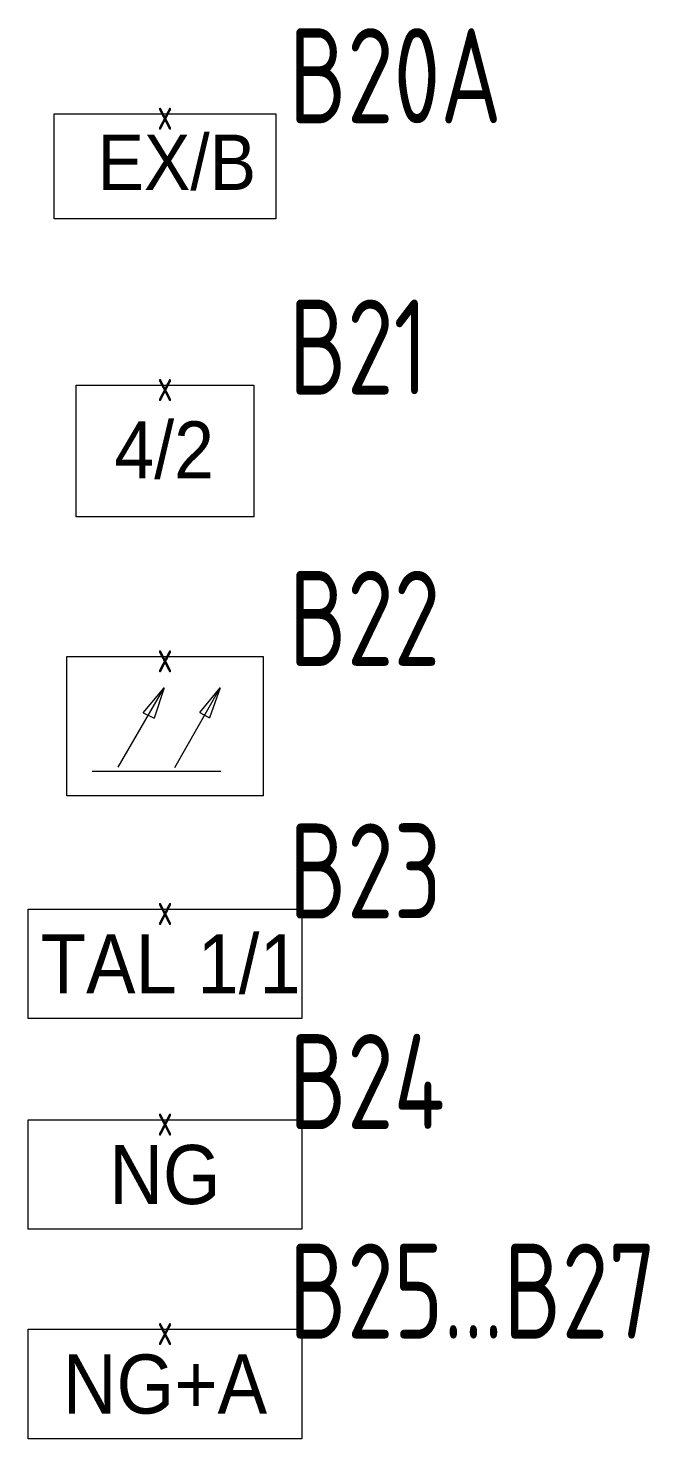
# Model space of a CAD drawing. Header units: metres. Extents: x -162 to 83385, y -62392 to -1971.
# Drawn here: x 4019 to 5001, y -24135 to -21908 of the extents above; entities that cross this region are included whole.
import ezdxf
from ezdxf.enums import TextEntityAlignment as Align

# ---------------------------------------------------------------- set-up
doc = ezdxf.new("R2010")
doc.units = ezdxf.units.M
doc.header["$LTSCALE"] = 0.5
for name, color, linetype, lineweight in [('ELIN_Attribut_01_Produkt_ID', 7, 'Continuous', 0), ('ELIN_Attribut_02_Stromkreis', 7, 'Continuous', 0), ('ELIN_Attribut_03_Verteilerbereich', 7, 'Continuous', 0), ('ELIN_Attribut_04_Montagehoehe', 7, 'Continuous', 0), ('ELIN_Attribut_05_Montageart', 7, 'Continuous', 0), ('ELIN_Attribut_06_Tuernummer', 7, 'Continuous', 0), ('ELIN_Attribut_07_Bemerkung', 7, 'Continuous', 0), ('ELIN_Attribut_08_Adresse', 7, 'Continuous', 0), ('ELIN_Attribut_10_AKZ1', 7, 'Continuous', 0), ('ELIN_Attribut_11_AKZ2', 7, 'Continuous', 0), ('ELIN_Attribut_12_Sonstiges1', 7, 'Continuous', 0), ('ELIN_Attribut_13_Sonstiges2', 7, 'Continuous', 0), ('ELIN_Attribut_14_Bauteil', 7, 'Continuous', 0), ('ELIN_Attribut_15_Ebene', 7, 'Continuous', 0), ('ELIN_Attribut_16_Raumnummer', 7, 'Continuous', 0), ('ELIN_Attribut_17_Raumname', 7, 'Continuous', 0), ('ELIN_Attribut_18_Montageabschnitt', 7, 'Continuous', 0), ('ELIN_Attribut_Basispunkt', 2, 'Continuous', 0), ('ELIN_Attribute_GEMOS', 11, 'Continuous', 0), ('ELIN_BMA_DE_Brandmeldeanlage_EX', 5, 'Continuous', 0), ('ELIN_BMA_WA_Brandmeldeanlage', 10, 'Continuous', 0)]:
    doc.layers.add(name, color=color, linetype=linetype, lineweight=lineweight)
doc.layers.get('0').off()
doc.styles.add('ARIAL', font='arial.ttf')
doc.styles.add('ELIN_arial', font='arial.ttf', dxfattribs={"width": 0.9})
doc.styles.add('ELIN_Attribute', font='isocp.shx', dxfattribs={"width": 0.8})

# ---------------------------------------------------------------- blocks, each defined once
blk = doc.blocks.new('ELIN_BMA_NETZTGERÄT_MIT_HG')
at = {"color": 0}
blk.add_lwpolyline([(-216.1, 0), (216.1, 0), (216.1, -172.8), (-216.1, -172.8)], close=True, dxfattribs=at)
at = {"color": 0, "style": 'ARIAL', "width": 0.9}
blk.add_text('NG', height=93.31, dxfattribs=at).set_placement((0, -86.4), align=Align.MIDDLE_CENTER)
at = {"layer": 'ELIN_Attribut_01_Produkt_ID', "style": 'ELIN_Attribute', "width": 0.8, "flags": 8}
blk.add_attdef('01_PRODUKT_ID', (195.8, -14.6, 0), '', height=150, dxfattribs=at)
at = {"layer": 'ELIN_Attribut_02_Stromkreis', "style": 'ELIN_Attribute', "width": 0.8, "flags": 8}
blk.add_attdef('02_STROMKREIS', (195.8, 185.4, 0), '', height=150, dxfattribs=at)
at = {"layer": 'ELIN_Attribut_03_Verteilerbereich', "style": 'ELIN_Attribute', "width": 0.8, "flags": 8}
blk.add_attdef('03_VERTEILERBEREICH', (195.8, -404.4, 0), '', height=125, dxfattribs=at)
at = {"layer": 'ELIN_Attribut_04_Montagehoehe', "style": 'ELIN_Attribute', "width": 0.8, "flags": 8}
blk.add_attdef('04_MONTAGEHOEHE', text='', height=125, dxfattribs=at).set_placement((-209.7, -14.6, 0), align=Align.RIGHT)
at = {"layer": 'ELIN_Attribut_05_Montageart', "style": 'ELIN_Attribute', "width": 0.8, "flags": 8}
blk.add_attdef('05_MONTAGEART', (195.8, -204.4, 0), '', height=125, dxfattribs=at)
at = {"layer": 'ELIN_Attribut_06_Tuernummer', "style": 'ELIN_Attribute', "width": 0.8, "flags": 8}
blk.add_attdef('06_TUERNUMMER', text='', height=125, dxfattribs=at).set_placement((-209.7, -214.6, 0), align=Align.RIGHT)
at = {"layer": 'ELIN_Attribut_07_Bemerkung', "style": 'ELIN_Attribute', "width": 0.8, "flags": 8}
blk.add_attdef('07_BEMERKUNG', (198.4, -844.5, 0), '', height=125, dxfattribs=at)
at = {"layer": 'ELIN_Attribut_08_Adresse', "style": 'ELIN_Attribute', "width": 0.8, "flags": 8}
blk.add_attdef('08_ADRESSE', (198.4, -1100.6, 0), '', height=125, dxfattribs=at)
at = {"layer": 'ELIN_Attribut_10_AKZ1', "style": 'ELIN_Attribute', "width": 0.8, "flags": 8}
blk.add_attdef('10_AKZ1', (195.8, -1466.6, 0), '', height=125, dxfattribs=at)
at = {"layer": 'ELIN_Attribut_11_AKZ2', "style": 'ELIN_Attribute', "width": 0.8, "flags": 8}
blk.add_attdef('11_AKZ2', (195.8, -1622.9, 0), '', height=125, dxfattribs=at)
at = {"layer": 'ELIN_Attribut_12_Sonstiges1', "style": 'ELIN_Attribute', "width": 0.8, "flags": 8}
blk.add_attdef('12_SONSTIGES1', (198.4, -2000.7, 0), '', height=125, dxfattribs=at)
at = {"layer": 'ELIN_Attribut_13_Sonstiges2', "style": 'ELIN_Attribute', "width": 0.8, "flags": 8}
blk.add_attdef('13_SONSTIGES2', (198.4, -2151.6, 0), '', height=125, dxfattribs=at)
at = {"layer": 'ELIN_Attribut_14_Bauteil', "style": 'ELIN_Attribute', "width": 0.8, "flags": 8}
blk.add_attdef('14_BAUTEIL', (198.4, -2971.1, 0), '', height=125, dxfattribs=at)
at = {"layer": 'ELIN_Attribut_15_Ebene', "style": 'ELIN_Attribute', "width": 0.8, "flags": 8}
blk.add_attdef('15_EBENE', (198.4, -3118.3, 0), '', height=125, dxfattribs=at)
at = {"layer": 'ELIN_Attribut_16_Raumnummer', "style": 'ELIN_Attribute', "width": 0.8, "flags": 8}
blk.add_attdef('16_RAUMNUMMER', (198.4, -3312.6, 0), '', height=125, dxfattribs=at)
at = {"layer": 'ELIN_Attribut_17_Raumname', "style": 'ELIN_Attribute', "width": 0.8, "flags": 8}
blk.add_attdef('17_RAUMNAME', (198.4, -3469.1, 0), '', height=125, dxfattribs=at)
at = {"layer": 'ELIN_Attribut_18_Montageabschnitt', "style": 'ELIN_Attribute', "width": 0.8, "flags": 8}
blk.add_attdef('18_MONTAGEABSCHNITT', (198.4, -3670.1, 0), '', height=125, dxfattribs=at)
at = {"layer": 'ELIN_Attribut_Basispunkt', "style": 'ELIN_Attribute', "width": 0.8, "flags": 8}
blk.add_attdef('Basispunkt', text='', height=50, dxfattribs=at).set_placement((0, 0), align=Align.MIDDLE)
at = {"layer": 'ELIN_Attribute_GEMOS', "style": 'ELIN_Attribute', "width": 0.6, "flags": 8}
for tag, p in [('G01_PRO02ID', (1620.5, 183.6)), ('G02_BEZEICHNUNG', (1620.5, -14.6, 0)), ('G03_DESCRIPTION', (1620.5, -204.4, 0)), ('G04_GEMOS-SYMBOL', (1623.8, -404.4, 0)), ('G05_GEMOS-TYP', (1623.8, -604.4, 0)), ('G06_ORTSKENNUNG', (1620.5, -804.4, 0)), ('G08_FREI1', (1620.5, -1004.4, 0)), ('G08_FREI2', (1620.5, -1204.4, 0))]:
    blk.add_attdef(tag, p, '', height=125, dxfattribs=at)
blk = doc.blocks.new('ELIN_BMA_KOPPLER 12 AUSGAENGE')
at = {"color": 0}
for p, q in [((-155.1, 0), (155.1, 0)), ((-155.1, -219.9), (-155.1, 0)), ((155.1, 0), (155.1, -219.9)), ((155.1, -219.9), (-155.1, -219.9))]:
    blk.add_line(p, q, dxfattribs=at)
for points in [[(-74.1, -174.5), (-1.3, -49.3)], [(-34.7, -89), (-1.3, -49.3)], [(-1.3, -49.3), (-17.2, -97.3)], [(15.7, -174.9), (87.2, -49.3)], [(55, -88.2), (87.2, -49.3)], [(87.2, -49.3), (70.1, -96.9)], [(-34.7, -89), (-17.2, -97.3)], [(55, -88.2), (70.1, -96.9)], [(-115, -180.8), (88, -180.8)]]:
    blk.add_lwpolyline(points, dxfattribs=at)
at = {"layer": 'ELIN_Attribut_01_Produkt_ID', "style": 'ELIN_Attribute', "width": 0.8, "flags": 8}
blk.add_attdef('01_PRODUKT_ID', (195.8, -14.6, 0), '', height=150, dxfattribs=at)
at = {"layer": 'ELIN_Attribut_02_Stromkreis', "style": 'ELIN_Attribute', "width": 0.8, "flags": 8}
blk.add_attdef('02_STROMKREIS', (195.8, 185.4, 0), '', height=150, dxfattribs=at)
at = {"layer": 'ELIN_Attribut_03_Verteilerbereich', "style": 'ELIN_Attribute', "width": 0.8, "flags": 8}
blk.add_attdef('03_VERTEILERBEREICH', (195.8, -404.4, 0), '', height=125, dxfattribs=at)
at = {"layer": 'ELIN_Attribut_04_Montagehoehe', "style": 'ELIN_Attribute', "width": 0.8, "flags": 8}
blk.add_attdef('04_MONTAGEHOEHE', text='', height=125, dxfattribs=at).set_placement((-209.7, -14.6, 0), align=Align.RIGHT)
at = {"layer": 'ELIN_Attribut_05_Montageart', "style": 'ELIN_Attribute', "width": 0.8, "flags": 8}
blk.add_attdef('05_MONTAGEART', (195.8, -204.4, 0), '', height=125, dxfattribs=at)
at = {"layer": 'ELIN_Attribut_06_Tuernummer', "style": 'ELIN_Attribute', "width": 0.8, "flags": 8}
blk.add_attdef('06_TUERNUMMER', text='', height=125, dxfattribs=at).set_placement((-209.7, -214.6, 0), align=Align.RIGHT)
at = {"layer": 'ELIN_Attribut_07_Bemerkung', "style": 'ELIN_Attribute', "width": 0.8, "flags": 8}
blk.add_attdef('07_BEMERKUNG', (198.4, -844.5, 0), '', height=125, dxfattribs=at)
at = {"layer": 'ELIN_Attribut_08_Adresse', "style": 'ELIN_Attribute', "width": 0.8, "flags": 8}
blk.add_attdef('08_ADRESSE', (198.4, -1100.6, 0), '', height=125, dxfattribs=at)
at = {"layer": 'ELIN_Attribut_10_AKZ1', "style": 'ELIN_Attribute', "width": 0.8, "flags": 8}
blk.add_attdef('10_AKZ1', (195.8, -1466.6, 0), '', height=125, dxfattribs=at)
at = {"layer": 'ELIN_Attribut_11_AKZ2', "style": 'ELIN_Attribute', "width": 0.8, "flags": 8}
blk.add_attdef('11_AKZ2', (195.8, -1622.9, 0), '', height=125, dxfattribs=at)
at = {"layer": 'ELIN_Attribut_12_Sonstiges1', "style": 'ELIN_Attribute', "width": 0.8, "flags": 8}
blk.add_attdef('12_SONSTIGES1', (198.4, -2000.7, 0), '', height=125, dxfattribs=at)
at = {"layer": 'ELIN_Attribut_13_Sonstiges2', "style": 'ELIN_Attribute', "width": 0.8, "flags": 8}
blk.add_attdef('13_SONSTIGES2', (198.4, -2151.6, 0), '', height=125, dxfattribs=at)
at = {"layer": 'ELIN_Attribut_14_Bauteil', "style": 'ELIN_Attribute', "width": 0.8, "flags": 8}
blk.add_attdef('14_BAUTEIL', (198.4, -2971.1, 0), '', height=125, dxfattribs=at)
at = {"layer": 'ELIN_Attribut_15_Ebene', "style": 'ELIN_Attribute', "width": 0.8, "flags": 8}
blk.add_attdef('15_EBENE', (198.4, -3118.3, 0), '', height=125, dxfattribs=at)
at = {"layer": 'ELIN_Attribut_16_Raumnummer', "style": 'ELIN_Attribute', "width": 0.8, "flags": 8}
blk.add_attdef('16_RAUMNUMMER', (198.4, -3312.6, 0), '', height=125, dxfattribs=at)
at = {"layer": 'ELIN_Attribut_17_Raumname', "style": 'ELIN_Attribute', "width": 0.8, "flags": 8}
blk.add_attdef('17_RAUMNAME', (198.4, -3469.1, 0), '', height=125, dxfattribs=at)
at = {"layer": 'ELIN_Attribut_18_Montageabschnitt', "style": 'ELIN_Attribute', "width": 0.8, "flags": 8}
blk.add_attdef('18_MONTAGEABSCHNITT', (198.4, -3670.1, 0), '', height=125, dxfattribs=at)
at = {"layer": 'ELIN_Attribut_Basispunkt', "style": 'ELIN_Attribute', "width": 0.8, "flags": 8}
blk.add_attdef('Basispunkt', text='', height=50, dxfattribs=at).set_placement((0, 0), align=Align.MIDDLE)
at = {"layer": 'ELIN_Attribute_GEMOS', "style": 'ELIN_Attribute', "width": 0.6, "flags": 8}
for tag, p in [('G01_PRO02ID', (1620.5, 183.6)), ('G02_BEZEICHNUNG', (1620.5, -14.6, 0)), ('G03_DESCRIPTION', (1620.5, -204.4, 0)), ('G04_GEMOS-SYMBOL', (1623.8, -404.4, 0)), ('G05_GEMOS-TYP', (1623.8, -604.4, 0)), ('G06_ORTSKENNUNG', (1620.5, -804.4, 0)), ('G08_FREI1', (1620.5, -1004.4, 0)), ('G08_FREI2', (1620.5, -1204.4, 0))]:
    blk.add_attdef(tag, p, '', height=125, dxfattribs=at)
blk = doc.blocks.new('ELIN_BMA_KOPPLER_4IN2OUT')
at = {"color": 0}
for p, q in [((-140.1, 0), (140.1, 0)), ((-140.1, -207.9), (-140.1, 0)), ((140.1, 0), (140.1, -207.9)), ((140.1, -207.9), (-140.1, -207.9))]:
    blk.add_line(p, q, dxfattribs=at)
at = {"color": 0, "lineweight": 0, "insert": (-79.9, -57.1), "char_height": 90, "width": 3.592, "attachment_point": 1, "style": 'ELIN_arial'}
blk.add_mtext('4/2', dxfattribs=at)
at = {"layer": 'ELIN_Attribut_01_Produkt_ID', "style": 'ELIN_Attribute', "width": 0.8, "flags": 8}
blk.add_attdef('01_PRODUKT_ID', (195.8, -14.6, 0), '', height=150, dxfattribs=at)
at = {"layer": 'ELIN_Attribut_02_Stromkreis', "style": 'ELIN_Attribute', "width": 0.8, "flags": 8}
blk.add_attdef('02_STROMKREIS', (195.8, 185.4, 0), '', height=150, dxfattribs=at)
at = {"layer": 'ELIN_Attribut_03_Verteilerbereich', "style": 'ELIN_Attribute', "width": 0.8, "flags": 8}
blk.add_attdef('03_VERTEILERBEREICH', (195.8, -404.4, 0), '', height=125, dxfattribs=at)
at = {"layer": 'ELIN_Attribut_04_Montagehoehe', "style": 'ELIN_Attribute', "width": 0.8, "flags": 8}
blk.add_attdef('04_MONTAGEHOEHE', text='', height=125, dxfattribs=at).set_placement((-209.7, -14.6, 0), align=Align.RIGHT)
at = {"layer": 'ELIN_Attribut_05_Montageart', "style": 'ELIN_Attribute', "width": 0.8, "flags": 8}
blk.add_attdef('05_MONTAGEART', (195.8, -204.4, 0), '', height=125, dxfattribs=at)
at = {"layer": 'ELIN_Attribut_06_Tuernummer', "style": 'ELIN_Attribute', "width": 0.8, "flags": 8}
blk.add_attdef('06_TUERNUMMER', text='', height=125, dxfattribs=at).set_placement((-209.7, -214.6, 0), align=Align.RIGHT)
at = {"layer": 'ELIN_Attribut_07_Bemerkung', "style": 'ELIN_Attribute', "width": 0.8, "flags": 8}
blk.add_attdef('07_BEMERKUNG', (198.4, -844.5, 0), '', height=125, dxfattribs=at)
at = {"layer": 'ELIN_Attribut_08_Adresse', "style": 'ELIN_Attribute', "width": 0.8, "flags": 8}
blk.add_attdef('08_ADRESSE', (198.4, -1100.6, 0), '', height=125, dxfattribs=at)
at = {"layer": 'ELIN_Attribut_10_AKZ1', "style": 'ELIN_Attribute', "width": 0.8, "flags": 8}
blk.add_attdef('10_AKZ1', (195.8, -1466.6, 0), '', height=125, dxfattribs=at)
at = {"layer": 'ELIN_Attribut_11_AKZ2', "style": 'ELIN_Attribute', "width": 0.8, "flags": 8}
blk.add_attdef('11_AKZ2', (195.8, -1622.9, 0), '', height=125, dxfattribs=at)
at = {"layer": 'ELIN_Attribut_12_Sonstiges1', "style": 'ELIN_Attribute', "width": 0.8, "flags": 8}
blk.add_attdef('12_SONSTIGES1', (198.4, -2000.7, 0), '', height=125, dxfattribs=at)
at = {"layer": 'ELIN_Attribut_13_Sonstiges2', "style": 'ELIN_Attribute', "width": 0.8, "flags": 8}
blk.add_attdef('13_SONSTIGES2', (198.4, -2151.6, 0), '', height=125, dxfattribs=at)
at = {"layer": 'ELIN_Attribut_14_Bauteil', "style": 'ELIN_Attribute', "width": 0.8, "flags": 8}
blk.add_attdef('14_BAUTEIL', (198.4, -2971.1, 0), '', height=125, dxfattribs=at)
at = {"layer": 'ELIN_Attribut_15_Ebene', "style": 'ELIN_Attribute', "width": 0.8, "flags": 8}
blk.add_attdef('15_EBENE', (198.4, -3118.3, 0), '', height=125, dxfattribs=at)
at = {"layer": 'ELIN_Attribut_16_Raumnummer', "style": 'ELIN_Attribute', "width": 0.8, "flags": 8}
blk.add_attdef('16_RAUMNUMMER', (198.4, -3312.6, 0), '', height=125, dxfattribs=at)
at = {"layer": 'ELIN_Attribut_17_Raumname', "style": 'ELIN_Attribute', "width": 0.8, "flags": 8}
blk.add_attdef('17_RAUMNAME', (198.4, -3469.1, 0), '', height=125, dxfattribs=at)
at = {"layer": 'ELIN_Attribut_18_Montageabschnitt', "style": 'ELIN_Attribute', "width": 0.8, "flags": 8}
blk.add_attdef('18_MONTAGEABSCHNITT', (198.4, -3670.1, 0), '', height=125, dxfattribs=at)
at = {"layer": 'ELIN_Attribut_Basispunkt', "style": 'ELIN_Attribute', "width": 0.8, "flags": 8}
blk.add_attdef('Basispunkt', text='', height=50, dxfattribs=at).set_placement((0, 0), align=Align.MIDDLE)
at = {"layer": 'ELIN_Attribute_GEMOS', "style": 'ELIN_Attribute', "width": 0.6, "flags": 8}
for tag, p in [('G01_PRO02ID', (1620.5, 183.6)), ('G02_BEZEICHNUNG', (1620.5, -14.6, 0)), ('G03_DESCRIPTION', (1620.5, -204.4, 0)), ('G04_GEMOS-SYMBOL', (1623.8, -404.4, 0)), ('G05_GEMOS-TYP', (1623.8, -604.4, 0)), ('G06_ORTSKENNUNG', (1620.5, -804.4, 0)), ('G08_FREI1', (1620.5, -1004.4, 0)), ('G08_FREI2', (1620.5, -1204.4, 0))]:
    blk.add_attdef(tag, p, '', height=125, dxfattribs=at)
blk = doc.blocks.new('ELIN_BMA_NETZGERAERT_MIT_AKKU')
at = {"color": 0}
blk.add_lwpolyline([(-216.1, 0), (216.1, 0), (216.1, -172.8), (-216.1, -172.8)], close=True, dxfattribs=at)
at = {"color": 0, "style": 'ARIAL', "width": 0.9}
blk.add_text('NG+A', height=93.31, dxfattribs=at).set_placement((0, -86.4), align=Align.MIDDLE_CENTER)
at = {"layer": 'ELIN_Attribut_01_Produkt_ID', "style": 'ELIN_Attribute', "width": 0.8, "flags": 8}
blk.add_attdef('01_PRODUKT_ID', (195.8, -14.6, 0), '', height=150, dxfattribs=at)
at = {"layer": 'ELIN_Attribut_02_Stromkreis', "style": 'ELIN_Attribute', "width": 0.8, "flags": 8}
blk.add_attdef('02_STROMKREIS', (195.8, 185.4, 0), '', height=150, dxfattribs=at)
at = {"layer": 'ELIN_Attribut_03_Verteilerbereich', "style": 'ELIN_Attribute', "width": 0.8, "flags": 8}
blk.add_attdef('03_VERTEILERBEREICH', (195.8, -404.4, 0), '', height=125, dxfattribs=at)
at = {"layer": 'ELIN_Attribut_04_Montagehoehe', "style": 'ELIN_Attribute', "width": 0.8, "flags": 8}
blk.add_attdef('04_MONTAGEHOEHE', text='', height=125, dxfattribs=at).set_placement((-209.7, -14.6, 0), align=Align.RIGHT)
at = {"layer": 'ELIN_Attribut_05_Montageart', "style": 'ELIN_Attribute', "width": 0.8, "flags": 8}
blk.add_attdef('05_MONTAGEART', (195.8, -204.4, 0), '', height=125, dxfattribs=at)
at = {"layer": 'ELIN_Attribut_06_Tuernummer', "style": 'ELIN_Attribute', "width": 0.8, "flags": 8}
blk.add_attdef('06_TUERNUMMER', text='', height=125, dxfattribs=at).set_placement((-209.7, -214.6, 0), align=Align.RIGHT)
at = {"layer": 'ELIN_Attribut_07_Bemerkung', "style": 'ELIN_Attribute', "width": 0.8, "flags": 8}
blk.add_attdef('07_BEMERKUNG', (198.4, -844.5, 0), '', height=125, dxfattribs=at)
at = {"layer": 'ELIN_Attribut_08_Adresse', "style": 'ELIN_Attribute', "width": 0.8, "flags": 8}
blk.add_attdef('08_ADRESSE', (198.4, -1100.6, 0), '', height=125, dxfattribs=at)
at = {"layer": 'ELIN_Attribut_10_AKZ1', "style": 'ELIN_Attribute', "width": 0.8, "flags": 8}
blk.add_attdef('10_AKZ1', (195.8, -1466.6, 0), '', height=125, dxfattribs=at)
at = {"layer": 'ELIN_Attribut_11_AKZ2', "style": 'ELIN_Attribute', "width": 0.8, "flags": 8}
blk.add_attdef('11_AKZ2', (195.8, -1622.9, 0), '', height=125, dxfattribs=at)
at = {"layer": 'ELIN_Attribut_12_Sonstiges1', "style": 'ELIN_Attribute', "width": 0.8, "flags": 8}
blk.add_attdef('12_SONSTIGES1', (198.4, -2000.7, 0), '', height=125, dxfattribs=at)
at = {"layer": 'ELIN_Attribut_13_Sonstiges2', "style": 'ELIN_Attribute', "width": 0.8, "flags": 8}
blk.add_attdef('13_SONSTIGES2', (198.4, -2151.6, 0), '', height=125, dxfattribs=at)
at = {"layer": 'ELIN_Attribut_14_Bauteil', "style": 'ELIN_Attribute', "width": 0.8, "flags": 8}
blk.add_attdef('14_BAUTEIL', (198.4, -2971.1, 0), '', height=125, dxfattribs=at)
at = {"layer": 'ELIN_Attribut_15_Ebene', "style": 'ELIN_Attribute', "width": 0.8, "flags": 8}
blk.add_attdef('15_EBENE', (198.4, -3118.3, 0), '', height=125, dxfattribs=at)
at = {"layer": 'ELIN_Attribut_16_Raumnummer', "style": 'ELIN_Attribute', "width": 0.8, "flags": 8}
blk.add_attdef('16_RAUMNUMMER', (198.4, -3312.6, 0), '', height=125, dxfattribs=at)
at = {"layer": 'ELIN_Attribut_17_Raumname', "style": 'ELIN_Attribute', "width": 0.8, "flags": 8}
blk.add_attdef('17_RAUMNAME', (198.4, -3469.1, 0), '', height=125, dxfattribs=at)
at = {"layer": 'ELIN_Attribut_18_Montageabschnitt', "style": 'ELIN_Attribute', "width": 0.8, "flags": 8}
blk.add_attdef('18_MONTAGEABSCHNITT', (198.4, -3670.1, 0), '', height=125, dxfattribs=at)
at = {"layer": 'ELIN_Attribut_Basispunkt', "style": 'ELIN_Attribute', "width": 0.8, "flags": 8}
blk.add_attdef('Basispunkt', text='', height=50, dxfattribs=at).set_placement((0, 0), align=Align.MIDDLE)
at = {"layer": 'ELIN_Attribute_GEMOS', "style": 'ELIN_Attribute', "width": 0.6, "flags": 8}
for tag, p in [('G01_PRO02ID', (1620.5, 183.6)), ('G02_BEZEICHNUNG', (1620.5, -14.6, 0)), ('G03_DESCRIPTION', (1620.5, -204.4, 0)), ('G04_GEMOS-SYMBOL', (1623.8, -404.4, 0)), ('G05_GEMOS-TYP', (1623.8, -604.4, 0)), ('G06_ORTSKENNUNG', (1620.5, -804.4, 0)), ('G08_FREI1', (1620.5, -1004.4, 0)), ('G08_FREI2', (1620.5, -1204.4, 0))]:
    blk.add_attdef(tag, p, '', height=125, dxfattribs=at)
blk = doc.blocks.new('ELIN_BMA_KOPPLER_TAL_1IN1OUT')
at = {"color": 0}
blk.add_lwpolyline([(-216.1, 0), (216.1, 0), (216.1, -172.8), (-216.1, -172.8)], close=True, dxfattribs=at)
at = {"color": 0, "style": 'ARIAL', "width": 0.9}
blk.add_text('TAL 1/1', height=93.31, dxfattribs=at).set_placement((9, -86.4), align=Align.MIDDLE_CENTER)
at = {"layer": 'ELIN_Attribut_01_Produkt_ID', "style": 'ELIN_Attribute', "width": 0.8, "flags": 8}
blk.add_attdef('01_PRODUKT_ID', (195.8, -14.6, 0), '', height=150, dxfattribs=at)
at = {"layer": 'ELIN_Attribut_02_Stromkreis', "style": 'ELIN_Attribute', "width": 0.8, "flags": 8}
blk.add_attdef('02_STROMKREIS', (195.8, 185.4, 0), '', height=150, dxfattribs=at)
at = {"layer": 'ELIN_Attribut_03_Verteilerbereich', "style": 'ELIN_Attribute', "width": 0.8, "flags": 8}
blk.add_attdef('03_VERTEILERBEREICH', (195.8, -404.4, 0), '', height=125, dxfattribs=at)
at = {"layer": 'ELIN_Attribut_04_Montagehoehe', "style": 'ELIN_Attribute', "width": 0.8, "flags": 8}
blk.add_attdef('04_MONTAGEHOEHE', text='', height=125, dxfattribs=at).set_placement((-209.7, -14.6, 0), align=Align.RIGHT)
at = {"layer": 'ELIN_Attribut_05_Montageart', "style": 'ELIN_Attribute', "width": 0.8, "flags": 8}
blk.add_attdef('05_MONTAGEART', (195.8, -204.4, 0), '', height=125, dxfattribs=at)
at = {"layer": 'ELIN_Attribut_06_Tuernummer', "style": 'ELIN_Attribute', "width": 0.8, "flags": 8}
blk.add_attdef('06_TUERNUMMER', text='', height=125, dxfattribs=at).set_placement((-209.7, -214.6, 0), align=Align.RIGHT)
at = {"layer": 'ELIN_Attribut_07_Bemerkung', "style": 'ELIN_Attribute', "width": 0.8, "flags": 8}
blk.add_attdef('07_BEMERKUNG', (198.4, -844.5, 0), '', height=125, dxfattribs=at)
at = {"layer": 'ELIN_Attribut_08_Adresse', "style": 'ELIN_Attribute', "width": 0.8, "flags": 8}
blk.add_attdef('08_ADRESSE', (198.4, -1100.6, 0), '', height=125, dxfattribs=at)
at = {"layer": 'ELIN_Attribut_10_AKZ1', "style": 'ELIN_Attribute', "width": 0.8, "flags": 8}
blk.add_attdef('10_AKZ1', (195.8, -1466.6, 0), '', height=125, dxfattribs=at)
at = {"layer": 'ELIN_Attribut_11_AKZ2', "style": 'ELIN_Attribute', "width": 0.8, "flags": 8}
blk.add_attdef('11_AKZ2', (195.8, -1622.9, 0), '', height=125, dxfattribs=at)
at = {"layer": 'ELIN_Attribut_12_Sonstiges1', "style": 'ELIN_Attribute', "width": 0.8, "flags": 8}
blk.add_attdef('12_SONSTIGES1', (198.4, -2000.7, 0), '', height=125, dxfattribs=at)
at = {"layer": 'ELIN_Attribut_13_Sonstiges2', "style": 'ELIN_Attribute', "width": 0.8, "flags": 8}
blk.add_attdef('13_SONSTIGES2', (198.4, -2151.6, 0), '', height=125, dxfattribs=at)
at = {"layer": 'ELIN_Attribut_14_Bauteil', "style": 'ELIN_Attribute', "width": 0.8, "flags": 8}
blk.add_attdef('14_BAUTEIL', (198.4, -2971.1, 0), '', height=125, dxfattribs=at)
at = {"layer": 'ELIN_Attribut_15_Ebene', "style": 'ELIN_Attribute', "width": 0.8, "flags": 8}
blk.add_attdef('15_EBENE', (198.4, -3118.3, 0), '', height=125, dxfattribs=at)
at = {"layer": 'ELIN_Attribut_16_Raumnummer', "style": 'ELIN_Attribute', "width": 0.8, "flags": 8}
blk.add_attdef('16_RAUMNUMMER', (198.4, -3312.6, 0), '', height=125, dxfattribs=at)
at = {"layer": 'ELIN_Attribut_17_Raumname', "style": 'ELIN_Attribute', "width": 0.8, "flags": 8}
blk.add_attdef('17_RAUMNAME', (198.4, -3469.1, 0), '', height=125, dxfattribs=at)
at = {"layer": 'ELIN_Attribut_18_Montageabschnitt', "style": 'ELIN_Attribute', "width": 0.8, "flags": 8}
blk.add_attdef('18_MONTAGEABSCHNITT', (198.4, -3670.1, 0), '', height=125, dxfattribs=at)
at = {"layer": 'ELIN_Attribut_Basispunkt', "style": 'ELIN_Attribute', "width": 0.8, "flags": 8}
blk.add_attdef('Basispunkt', text='', height=50, dxfattribs=at).set_placement((0, 0), align=Align.MIDDLE)
at = {"layer": 'ELIN_Attribute_GEMOS', "style": 'ELIN_Attribute', "width": 0.6, "flags": 8}
for tag, p in [('G01_PRO02ID', (1620.5, 183.6)), ('G02_BEZEICHNUNG', (1620.5, -14.6, 0)), ('G03_DESCRIPTION', (1620.5, -204.4, 0)), ('G04_GEMOS-SYMBOL', (1623.8, -404.4, 0)), ('G05_GEMOS-TYP', (1623.8, -604.4, 0)), ('G06_ORTSKENNUNG', (1620.5, -804.4, 0)), ('G08_FREI1', (1620.5, -1004.4, 0)), ('G08_FREI2', (1620.5, -1204.4, 0))]:
    blk.add_attdef(tag, p, '', height=125, dxfattribs=at)
blk = doc.blocks.new('ELIN_BMA_BARRIERE_EX')
for points in [[(-175.1, 0), (175.1, 0)], [(-175.1, -165.4), (-175.1, 0)], [(175.1, 0), (175.1, -165.4)], [(175.1, -165.4), (-175.1, -165.4)]]:
    blk.add_lwpolyline(points)
at = {"lineweight": 0, "insert": (-106.7, -32.6), "char_height": 87.5, "width": 4.49, "attachment_point": 1, "style": 'ELIN_arial'}
blk.add_mtext('EX/B', dxfattribs=at)
at = {"layer": 'ELIN_Attribut_01_Produkt_ID', "style": 'ELIN_Attribute', "width": 0.8, "flags": 8}
blk.add_attdef('01_PRODUKT_ID', (195.8, -14.6, 0), '', height=150, dxfattribs=at)
at = {"layer": 'ELIN_Attribut_02_Stromkreis', "style": 'ELIN_Attribute', "width": 0.8, "flags": 8}
blk.add_attdef('02_STROMKREIS', (195.8, 185.4, 0), '', height=150, dxfattribs=at)
at = {"layer": 'ELIN_Attribut_03_Verteilerbereich', "style": 'ELIN_Attribute', "width": 0.8, "flags": 8}
blk.add_attdef('03_VERTEILERBEREICH', (195.8, -404.4, 0), '', height=125, dxfattribs=at)
at = {"layer": 'ELIN_Attribut_04_Montagehoehe', "style": 'ELIN_Attribute', "width": 0.8, "flags": 8}
blk.add_attdef('04_MONTAGEHOEHE', text='', height=125, dxfattribs=at).set_placement((-209.7, -14.6, 0), align=Align.RIGHT)
at = {"layer": 'ELIN_Attribut_05_Montageart', "style": 'ELIN_Attribute', "width": 0.8, "flags": 8}
blk.add_attdef('05_MONTAGEART', (195.8, -204.4, 0), '', height=125, dxfattribs=at)
at = {"layer": 'ELIN_Attribut_06_Tuernummer', "style": 'ELIN_Attribute', "width": 0.8, "flags": 8}
blk.add_attdef('06_TUERNUMMER', text='', height=125, dxfattribs=at).set_placement((-209.7, -214.6, 0), align=Align.RIGHT)
at = {"layer": 'ELIN_Attribut_07_Bemerkung', "style": 'ELIN_Attribute', "width": 0.8, "flags": 8}
blk.add_attdef('07_BEMERKUNG', (198.4, -844.5, 0), '', height=125, dxfattribs=at)
at = {"layer": 'ELIN_Attribut_08_Adresse', "style": 'ELIN_Attribute', "width": 0.8, "flags": 8}
blk.add_attdef('08_ADRESSE', (198.4, -1100.6, 0), '', height=125, dxfattribs=at)
at = {"layer": 'ELIN_Attribut_10_AKZ1', "style": 'ELIN_Attribute', "width": 0.8, "flags": 8}
blk.add_attdef('10_AKZ1', (195.8, -1466.6, 0), '', height=125, dxfattribs=at)
at = {"layer": 'ELIN_Attribut_11_AKZ2', "style": 'ELIN_Attribute', "width": 0.8, "flags": 8}
blk.add_attdef('11_AKZ2', (195.8, -1622.9, 0), '', height=125, dxfattribs=at)
at = {"layer": 'ELIN_Attribut_12_Sonstiges1', "style": 'ELIN_Attribute', "width": 0.8, "flags": 8}
blk.add_attdef('12_SONSTIGES1', (198.4, -2000.7, 0), '', height=125, dxfattribs=at)
at = {"layer": 'ELIN_Attribut_13_Sonstiges2', "style": 'ELIN_Attribute', "width": 0.8, "flags": 8}
blk.add_attdef('13_SONSTIGES2', (198.4, -2151.6, 0), '', height=125, dxfattribs=at)
at = {"layer": 'ELIN_Attribut_14_Bauteil', "style": 'ELIN_Attribute', "width": 0.8, "flags": 8}
blk.add_attdef('14_BAUTEIL', (198.4, -2971.1, 0), '', height=125, dxfattribs=at)
at = {"layer": 'ELIN_Attribut_15_Ebene', "style": 'ELIN_Attribute', "width": 0.8, "flags": 8}
blk.add_attdef('15_EBENE', (198.4, -3118.3, 0), '', height=125, dxfattribs=at)
at = {"layer": 'ELIN_Attribut_16_Raumnummer', "style": 'ELIN_Attribute', "width": 0.8, "flags": 8}
blk.add_attdef('16_RAUMNUMMER', (198.4, -3312.6, 0), '', height=125, dxfattribs=at)
at = {"layer": 'ELIN_Attribut_17_Raumname', "style": 'ELIN_Attribute', "width": 0.8, "flags": 8}
blk.add_attdef('17_RAUMNAME', (198.4, -3469.1, 0), '', height=125, dxfattribs=at)
at = {"layer": 'ELIN_Attribut_18_Montageabschnitt', "style": 'ELIN_Attribute', "width": 0.8, "flags": 8}
blk.add_attdef('18_MONTAGEABSCHNITT', (198.4, -3670.1, 0), '', height=125, dxfattribs=at)
at = {"layer": 'ELIN_Attribut_Basispunkt', "style": 'ELIN_Attribute', "width": 0.8, "flags": 8}
blk.add_attdef('Basispunkt', text='', height=50, dxfattribs=at).set_placement((0, 0), align=Align.MIDDLE)
at = {"layer": 'ELIN_Attribute_GEMOS', "style": 'ELIN_Attribute', "width": 0.6, "flags": 8}
for tag, p in [('G01_PRO02ID', (1620.5, 183.6)), ('G02_BEZEICHNUNG', (1620.5, -14.6, 0)), ('G03_DESCRIPTION', (1620.5, -204.4, 0)), ('G04_GEMOS-SYMBOL', (1623.8, -404.4, 0)), ('G05_GEMOS-TYP', (1623.8, -604.4, 0)), ('G06_ORTSKENNUNG', (1620.5, -804.4, 0)), ('G07_FREI1', (1620.5, -1004.4, 0)), ('G08_FREI2', (1620.5, -1204.4, 0))]:
    blk.add_attdef(tag, p, '', height=125, dxfattribs=at)
at = {"layer": 'ELIN_Attribute_GEMOS', "style": 'ELIN_Attribute', "width": 0.6}
blk.add_attdef('G08_FREI1', (1620.5, -1004.4, 0), '', height=125, dxfattribs=at)

msp = doc.modelspace()

# ---------------------------------------------------------------- block references
at = {"layer": 'ELIN_BMA_DE_Brandmeldeanlage_EX', "lineweight": 0}
ref = msp.add_blockref('ELIN_BMA_BARRIERE_EX', (4235.2, -22043.1), dxfattribs=at)
ref.add_attrib('01_PRODUKT_ID', 'B20A', (4430.9, -22057.7, 0), dxfattribs={"layer": 'ELIN_Attribut_01_Produkt_ID', "height": 150, "style": 'ELIN_Attribute', "width": 0.8, "flags": 8})
ref.add_attrib('Basispunkt', 'x', dxfattribs={"layer": 'ELIN_Attribut_Basispunkt', "height": 50, "style": 'ELIN_Attribute', "width": 0.8}).set_placement((4235.2, -22043.1), align=Align.MIDDLE)
at = {"layer": 'ELIN_BMA_WA_Brandmeldeanlage', "lineweight": 0}
ref = msp.add_blockref('ELIN_BMA_KOPPLER_4IN2OUT', (4235.2, -22471.5), dxfattribs=at)
ref.add_attrib('01_PRODUKT_ID', 'B21', (4430.9, -22486.1, 0), dxfattribs={"layer": 'ELIN_Attribut_01_Produkt_ID', "height": 150, "style": 'ELIN_Attribute', "width": 0.8})
ref.add_attrib('Basispunkt', 'x', dxfattribs={"layer": 'ELIN_Attribut_Basispunkt', "height": 50, "style": 'ELIN_Attribute', "width": 0.8}).set_placement((4235.2, -22471.5), align=Align.MIDDLE)
ref = msp.add_blockref('ELIN_BMA_KOPPLER 12 AUSGAENGE', (4235.2, -22899.8), dxfattribs=at)
ref.add_attrib('01_PRODUKT_ID', 'B22', (4430.9, -22914.5, 0), dxfattribs={"layer": 'ELIN_Attribut_01_Produkt_ID', "height": 150, "style": 'ELIN_Attribute', "width": 0.8})
ref.add_attrib('Basispunkt', 'x', dxfattribs={"layer": 'ELIN_Attribut_Basispunkt', "height": 50, "style": 'ELIN_Attribute', "width": 0.8}).set_placement((4235.2, -22899.8), align=Align.MIDDLE)
ref = msp.add_blockref('ELIN_BMA_KOPPLER_TAL_1IN1OUT', (4235.2, -23298.7), dxfattribs=at)
ref.add_attrib('01_PRODUKT_ID', 'B23', (4430.9, -23313.3, 0), dxfattribs={"layer": 'ELIN_Attribut_01_Produkt_ID', "height": 150, "style": 'ELIN_Attribute', "width": 0.8})
ref.add_attrib('Basispunkt', 'x', dxfattribs={"layer": 'ELIN_Attribut_Basispunkt', "height": 50, "style": 'ELIN_Attribute', "width": 0.8}).set_placement((4235.2, -23298.7), align=Align.MIDDLE)
ref = msp.add_blockref('ELIN_BMA_NETZTGERÄT_MIT_HG', (4235.2, -23631.2), dxfattribs=at)
ref.add_attrib('01_PRODUKT_ID', 'B24', (4430.9, -23645.8, 0), dxfattribs={"layer": 'ELIN_Attribut_01_Produkt_ID', "height": 150, "style": 'ELIN_Attribute', "width": 0.8})
ref.add_attrib('Basispunkt', 'x', dxfattribs={"layer": 'ELIN_Attribut_Basispunkt', "height": 50, "style": 'ELIN_Attribute', "width": 0.8}).set_placement((4235.2, -23631.2), align=Align.MIDDLE)
ref = msp.add_blockref('ELIN_BMA_NETZGERAERT_MIT_AKKU', (4235.2, -23962), dxfattribs=at)
ref.add_attrib('01_PRODUKT_ID', 'B25...B27', (4430.9, -23976.6, 0), dxfattribs={"layer": 'ELIN_Attribut_01_Produkt_ID', "height": 150, "style": 'ELIN_Attribute', "width": 0.8})
ref.add_attrib('Basispunkt', 'x', dxfattribs={"layer": 'ELIN_Attribut_Basispunkt', "height": 50, "style": 'ELIN_Attribute', "width": 0.8}).set_placement((4235.2, -23962), align=Align.MIDDLE)

doc.saveas('drawing.dxf')
